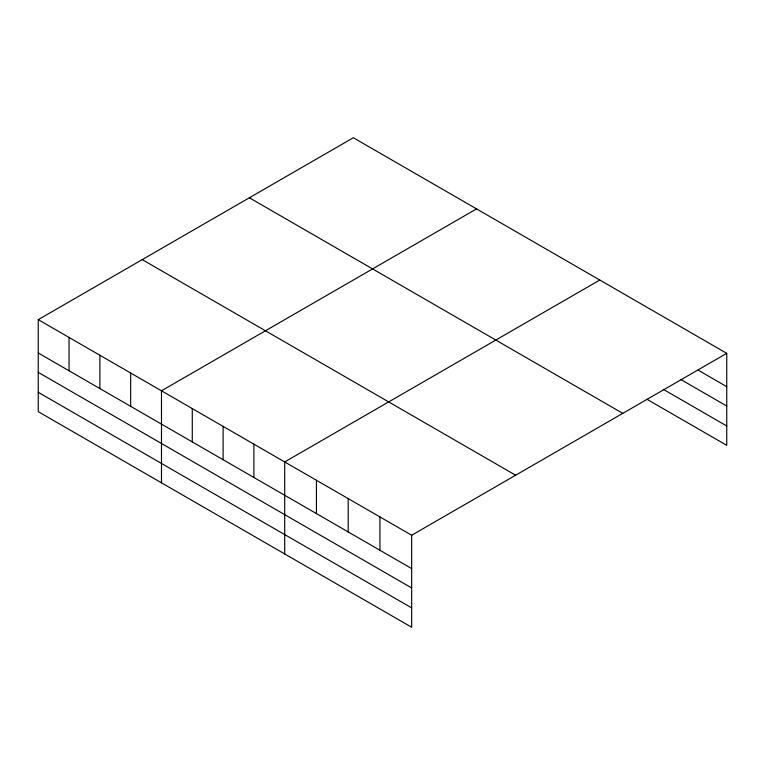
<?xml version="1.0" encoding="UTF-8"?>
<svg xmlns="http://www.w3.org/2000/svg" width="765" height="765" viewBox="0 0 765 765"><rect width="100%" height="100%" fill="white"/><g stroke="black" fill="none" stroke-linecap="round" stroke-linejoin="round"><path stroke-width="1.15" d="M411.666 587.941L411.666 535.251L38.25 319.655L38.25 411.666L411.666 627.252L411.666 587.941L38.25 372.345M646.884 399.234L726.75 445.345L726.75 353.334L353.334 137.748L38.25 319.655M476.557 208.893L161.482 390.8L161.482 482.811M599.789 280.038L284.704 461.945L284.704 553.956M411.666 535.251L726.75 353.334M698.082 370.107L726.75 386.66M680.678 379.421L726.75 406.024M663.265 389.328L726.75 425.981M249.352 197.772L622.777 413.368M142.223 259.622L515.648 475.218M38.25 352.981L411.666 568.577M38.25 392.302L411.666 607.888M379.928 516.92L379.928 550.245M348.19 498.598L348.19 531.924M316.442 480.267L316.442 513.592M253.894 444.159L253.894 477.484M223.093 426.373L223.093 459.698M192.283 408.587L192.283 441.912M130.672 373.014L130.672 406.339M99.861 355.228L99.861 388.553M69.06 337.442L69.06 370.767"/></g></svg>
